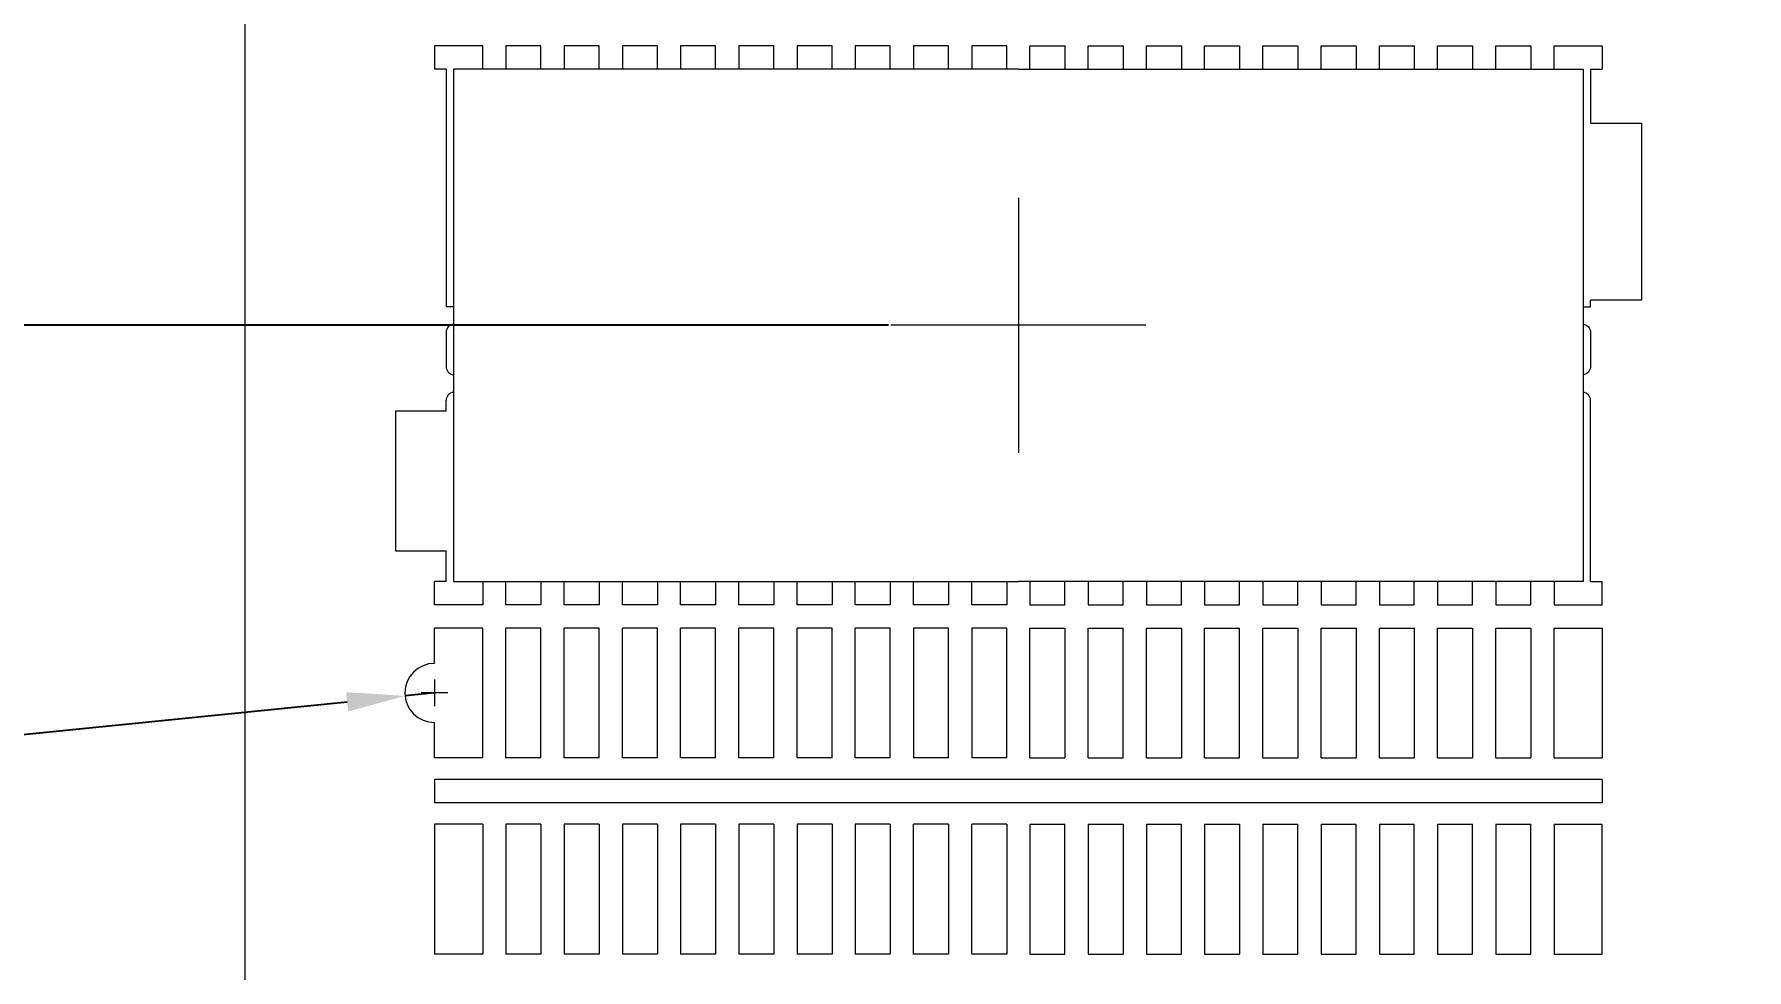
# Model space of a CAD drawing. Extents: x -683 to -626, y -6 to 110.
# Drawn here: x -666.47 to -651.77, y 17.31 to 25.34 of the extents above; entities that cross this region are included whole.
import ezdxf

# ---------------------------------------------------------------- set-up
doc = ezdxf.new("R2010")
doc.units = 0
doc.linetypes.add('CENTER', pattern=[50.8, 31.75, -6.35, 6.35, -6.35])
doc.linetypes.add('PHANTOM', pattern=[63.5, 31.75, -6.35, 6.35, -6.35, 6.35, -6.35])
doc.layers.get('Defpoints').update_dxf_attribs({"lineweight": 0})
for name, color, linetype, lineweight in [('CEN', 3, 'CENTER', 0), ('D Frame', 7, 'Continuous', 0), ('dim', 255, 'Continuous', 0), ('PKG', 6, 'PHANTOM', 9)]:
    doc.layers.add(name, color=color, linetype=linetype, lineweight=lineweight)
doc.styles.add('BZ', font='simplex.shx')
doc.dimstyles.new('St2.ZB3', dxfattribs={"dimtxt": 1.25, "dimasz": 0.05, "dimexe": 0.03, "dimexo": 0.02, "dimgap": 0.03, "dimtad": 0, "dimdec": 4, "dimzin": 0, "dimdsep": 46, "dimtxsty": 'BZ', "dimcen": 0.03, "dimclrd": 7, "dimclre": 1, "dimadec": 0, "dimazin": 0, "dimtfac": 1, "dimtdec": 4, "dimtmove": 0, "dimatfit": 3, "dimfxl": 1, "dimtolj": 1, "dimtzin": 0, "dimarcsym": 0})
doc.dimstyles.new('标注', dxfattribs={"dimtxt": 0.125, "dimasz": 0.05, "dimexe": 0.03, "dimexo": 0.02, "dimgap": 0.03, "dimtad": 1, "dimtih": 1, "dimtoh": 1, "dimdec": 4, "dimzin": 0, "dimdsep": 46, "dimtxsty": 'BZ', "dimcen": 0.03, "dimclrd": 7, "dimclre": 1, "dimadec": 0, "dimazin": 0, "dimtfac": 1, "dimtdec": 4, "dimtmove": 0, "dimatfit": 3, "dimfxl": 1, "dimtolj": 1, "dimtzin": 0, "dimarcsym": 0})

# ---------------------------------------------------------------- blocks, each defined once
blk = doc.blocks.new('*D39')
at = {"layer": 'Defpoints', "color": 0, "lineweight": 0, "transparency": 16777216}
for p in [(623.033, 388.95), (612.883, 319.15), (624.278, 319.15)]:
    blk.add_point(p, dxfattribs=at)
at = {"layer": 'dim', "color": 1, "lineweight": -2, "transparency": 16777216}
blk.add_line((624.258, 319.15), (612.883, 319.15), dxfattribs=at)
at = {"layer": 'dim', "color": 0, "transparency": 16777216, "insert": (609.162, 319.15), "char_height": 1.25, "attachment_point": 5, "style": 'BZ'}
blk.add_mtext('\\A1;69.8000', dxfattribs=at)
blk = doc.blocks.new('*D40')
at = {"layer": 'Defpoints', "color": 0, "lineweight": 0, "transparency": 16777216}
for p in [(623.033, 388.95), (612.883, 311.15), (624.278, 311.15)]:
    blk.add_point(p, dxfattribs=at)
at = {"layer": 'dim', "color": 1, "lineweight": -2, "transparency": 16777216}
blk.add_line((624.258, 311.15), (612.883, 311.15), dxfattribs=at)
at = {"layer": 'dim', "color": 0, "transparency": 16777216, "insert": (609.162, 311.15), "char_height": 1.25, "attachment_point": 5, "style": 'BZ'}
blk.add_mtext('\\A1;77.8000', dxfattribs=at)
blk = doc.blocks.new('*D43')
at = {"layer": 'Defpoints', "color": 0, "lineweight": 0, "transparency": 16777216}
for p in [(623.033, 388.95), (612.883, 305.601), (618.533, 304.533)]:
    blk.add_point(p, dxfattribs=at)
at = {"layer": 'dim', "color": 1, "lineweight": -2, "transparency": 16777216}
for p, q in [((612.983, 305.601), (612.883, 305.601)), ((613.083, 304.533), (612.983, 305.601)), ((618.513, 304.533), (613.083, 304.533))]:
    blk.add_line(p, q, dxfattribs=at)
at = {"layer": 'dim', "color": 0, "transparency": 16777216, "insert": (606.389, 305.601), "char_height": 1.25, "attachment_point": 5, "style": 'BZ'}
blk.add_mtext('\\A1;\\Fsimplex.shx|c1;\\H0.72x;±0.076 \\Fsimplex.shx|c134;\\H1.388889x;84.4170', dxfattribs=at)
blk = doc.blocks.new('*D44')
at = {"layer": 'Defpoints', "color": 0, "lineweight": 0, "transparency": 16777216}
for p in [(623.033, 388.95), (612.883, 307.05), (618.533, 307.05)]:
    blk.add_point(p, dxfattribs=at)
at = {"layer": 'dim', "color": 1, "lineweight": -2, "transparency": 16777216}
blk.add_line((618.513, 307.05), (612.883, 307.05), dxfattribs=at)
at = {"layer": 'dim', "color": 0, "transparency": 16777216, "insert": (609.281, 307.05), "char_height": 1.25, "attachment_point": 5, "style": 'BZ'}
blk.add_mtext('\\A1;81.9000', dxfattribs=at)
blk = doc.blocks.new('*D45')
at = {"layer": 'Defpoints', "color": 0, "lineweight": 0, "transparency": 16777216}
for p in [(623.033, 388.95), (612.883, 303.65), (620.062, 303.65)]:
    blk.add_point(p, dxfattribs=at)
at = {"layer": 'dim', "color": 1, "lineweight": -2, "transparency": 16777216}
blk.add_line((620.042, 303.65), (612.883, 303.65), dxfattribs=at)
at = {"layer": 'dim', "color": 0, "transparency": 16777216, "insert": (606.633, 303.65), "char_height": 1.25, "attachment_point": 5, "style": 'BZ'}
blk.add_mtext('\\A1;85.3000 REF.', dxfattribs=at)
blk = doc.blocks.new('*D50')
at = {"layer": 'Defpoints', "color": 0, "lineweight": 0, "transparency": 16777216}
for p in [(623.033, 388.95), (625.373, 304.965), (625.373, 297.012)]:
    blk.add_point(p, dxfattribs=at)
at = {"layer": 'dim', "color": 1, "lineweight": -2, "transparency": 16777216}
blk.add_line((625.373, 304.945), (625.373, 297.012), dxfattribs=at)
at = {"layer": 'dim', "color": 0, "transparency": 16777216, "insert": (625.373, 293.887), "char_height": 1.25, "attachment_point": 5, "rotation": 90, "style": 'BZ'}
blk.add_mtext('\\A1;2.3400', dxfattribs=at)
blk = doc.blocks.new('*D51')
at = {"layer": 'Defpoints', "color": 0, "lineweight": 0, "transparency": 16777216}
for p in [(623.033, 388.95), (629.373, 305.11), (629.373, 297.012)]:
    blk.add_point(p, dxfattribs=at)
at = {"layer": 'dim', "color": 1, "lineweight": -2, "transparency": 16777216}
blk.add_line((629.373, 305.09), (629.373, 297.012), dxfattribs=at)
at = {"layer": 'dim', "color": 0, "transparency": 16777216, "insert": (629.373, 293.887), "char_height": 1.25, "attachment_point": 5, "rotation": 90, "style": 'BZ'}
blk.add_mtext('\\A1;6.3400', dxfattribs=at)
blk = doc.blocks.new('*D52')
at = {"layer": 'Defpoints', "color": 0, "lineweight": 0, "transparency": 16777216}
for p in [(623.033, 388.95), (630.723, 311.366), (630.723, 297.012)]:
    blk.add_point(p, dxfattribs=at)
at = {"layer": 'dim', "color": 1, "lineweight": -2, "transparency": 16777216}
blk.add_line((630.723, 311.346), (630.723, 297.012), dxfattribs=at)
at = {"layer": 'dim', "color": 0, "transparency": 16777216, "insert": (630.723, 293.887), "char_height": 1.25, "attachment_point": 5, "rotation": 90, "style": 'BZ'}
blk.add_mtext('\\A1;7.6900', dxfattribs=at)
blk = doc.blocks.new('*D53')
at = {"layer": 'Defpoints', "color": 0, "lineweight": 0, "transparency": 16777216}
for p in [(623.033, 388.95), (633.703, 311.366), (633.703, 297.012)]:
    blk.add_point(p, dxfattribs=at)
at = {"layer": 'dim', "color": 1, "lineweight": -2, "transparency": 16777216}
blk.add_line((633.703, 311.346), (633.703, 297.012), dxfattribs=at)
at = {"layer": 'dim', "color": 0, "transparency": 16777216, "insert": (633.703, 293.41), "char_height": 1.25, "attachment_point": 5, "rotation": 90, "style": 'BZ'}
blk.add_mtext('\\A1;10.6700', dxfattribs=at)
blk = doc.blocks.new('*D54')
at = {"layer": 'Defpoints', "color": 0, "lineweight": 0, "transparency": 16777216}
for p in [(623.033, 388.95), (639.053, 304.965), (639.053, 297.012)]:
    blk.add_point(p, dxfattribs=at)
at = {"layer": 'dim', "color": 1, "lineweight": -2, "transparency": 16777216}
blk.add_line((639.053, 304.945), (639.053, 297.012), dxfattribs=at)
at = {"layer": 'dim', "color": 0, "transparency": 16777216, "insert": (639.053, 293.41), "char_height": 1.25, "attachment_point": 5, "rotation": 90, "style": 'BZ'}
blk.add_mtext('\\A1;16.0200', dxfattribs=at)
blk = doc.blocks.new('*D55')
at = {"layer": 'Defpoints', "color": 0, "lineweight": 0, "transparency": 16777216}
for p in [(623.033, 388.95), (643.053, 305.11), (643.053, 297.012)]:
    blk.add_point(p, dxfattribs=at)
at = {"layer": 'dim', "color": 1, "lineweight": -2, "transparency": 16777216}
blk.add_line((643.053, 305.09), (643.053, 297.012), dxfattribs=at)
at = {"layer": 'dim', "color": 0, "transparency": 16777216, "insert": (643.053, 293.291), "char_height": 1.25, "attachment_point": 5, "rotation": 90, "style": 'BZ'}
blk.add_mtext('\\A1;20.0200', dxfattribs=at)
blk = doc.blocks.new('*D56')
at = {"layer": 'Defpoints', "color": 0, "lineweight": 0, "transparency": 16777216}
for p in [(620.107, 315.967), (620.36, 315.992)]:
    blk.add_point(p, dxfattribs=at)
at = {"layer": 'dim', "color": 7, "lineweight": -2, "transparency": 16777216}
for p, q in [((616.625, 315.614), (619.609, 315.916)), ((620.36, 315.992), (620.107, 315.967)), ((604.036, 315.614), (616.625, 315.614))]:
    blk.add_line(p, q, dxfattribs=at)
at = {"layer": 'dim', "color": 7, "lineweight": 0, "transparency": 16777216}
blk.add_solid([(619.618, 315.833), (619.601, 315.999), (620.107, 315.967)], dxfattribs=at)
at = {"layer": 'dim', "color": 0, "transparency": 16777216, "insert": (610.315, 316.269), "char_height": 1.25, "attachment_point": 5, "style": 'BZ'}
blk.add_mtext('\\A1;R0.2540 TYP.', dxfattribs=at)
blk = doc.blocks.new('*D83')
at = {"layer": 'Defpoints', "color": 0, "lineweight": 0, "transparency": 16777216}
for p in [(623.033, 388.95), (646.093, 322.1), (649.868, 322.1)]:
    blk.add_point(p, dxfattribs=at)
at = {"layer": 'dim', "color": 1, "lineweight": -2, "transparency": 16777216}
blk.add_line((646.113, 322.1), (649.868, 322.1), dxfattribs=at)
at = {"layer": 'dim', "color": 0, "transparency": 16777216, "insert": (653.589, 322.1), "char_height": 1.25, "attachment_point": 5, "style": 'BZ'}
blk.add_mtext('\\A1;66.8500', dxfattribs=at)
blk = doc.blocks.new('*D84')
at = {"layer": 'Defpoints', "color": 0, "lineweight": 0, "transparency": 16777216}
for p in [(623.033, 388.95), (632.418, 319), (649.868, 319)]:
    blk.add_point(p, dxfattribs=at)
at = {"layer": 'dim', "color": 1, "lineweight": -2, "transparency": 16777216}
blk.add_line((632.438, 319), (649.868, 319), dxfattribs=at)
at = {"layer": 'dim', "color": 0, "transparency": 16777216, "insert": (653.589, 319), "char_height": 1.25, "attachment_point": 5, "style": 'BZ'}
blk.add_mtext('\\A1;69.9500', dxfattribs=at)
blk = doc.blocks.new('*D85')
at = {"layer": 'Defpoints', "color": 0, "lineweight": 0, "transparency": 16777216}
for p in [(623.033, 388.95), (632.418, 314.5), (649.868, 314.5)]:
    blk.add_point(p, dxfattribs=at)
at = {"layer": 'dim', "color": 1, "lineweight": -2, "transparency": 16777216}
blk.add_line((632.438, 314.5), (649.868, 314.5), dxfattribs=at)
at = {"layer": 'dim', "color": 0, "transparency": 16777216, "insert": (653.589, 314.5), "char_height": 1.25, "attachment_point": 5, "style": 'BZ'}
blk.add_mtext('\\A1;74.4500', dxfattribs=at)
blk = doc.blocks.new('*D86')
at = {"layer": 'Defpoints', "color": 0, "lineweight": 0, "transparency": 16777216}
for p in [(623.033, 388.95), (649.868, 309.318), (632.418, 308)]:
    blk.add_point(p, dxfattribs=at)
at = {"layer": 'dim', "color": 1, "lineweight": -2, "transparency": 16777216}
for p, q in [((649.668, 308), (649.768, 309.318)), ((649.768, 309.318), (649.868, 309.318)), ((632.438, 308), (649.668, 308))]:
    blk.add_line(p, q, dxfattribs=at)
at = {"layer": 'dim', "color": 0, "transparency": 16777216, "insert": (653.589, 309.318), "char_height": 1.25, "attachment_point": 5, "style": 'BZ'}
blk.add_mtext('\\A1;80.9500', dxfattribs=at)
blk = doc.blocks.new('*D87')
at = {"layer": 'Defpoints', "color": 0, "lineweight": 0, "transparency": 16777216}
for p in [(623.033, 388.95), (632.418, 311), (649.868, 311)]:
    blk.add_point(p, dxfattribs=at)
at = {"layer": 'dim', "color": 1, "lineweight": -2, "transparency": 16777216}
blk.add_line((632.438, 311), (649.868, 311), dxfattribs=at)
at = {"layer": 'dim', "color": 0, "transparency": 16777216, "insert": (653.589, 311), "char_height": 1.25, "attachment_point": 5, "style": 'BZ'}
blk.add_mtext('\\A1;77.9500', dxfattribs=at)
blk = doc.blocks.new('*D88')
at = {"layer": 'Defpoints', "color": 0, "lineweight": 0, "transparency": 16777216}
for p in [(623.033, 388.95), (646.093, 307.05), (649.868, 307.05)]:
    blk.add_point(p, dxfattribs=at)
at = {"layer": 'dim', "color": 1, "lineweight": -2, "transparency": 16777216}
blk.add_line((646.113, 307.05), (649.868, 307.05), dxfattribs=at)
at = {"layer": 'dim', "color": 0, "transparency": 16777216, "insert": (653.469, 307.05), "char_height": 1.25, "attachment_point": 5, "style": 'BZ'}
blk.add_mtext('\\A1;81.9000', dxfattribs=at)

msp = doc.modelspace()

# ---------------------------------------------------------------- linework, layer by layer
at = {"layer": 'CEN'}
for p, q in [((-658.02085, 23.93944), (-658.02085, 21.74869)), ((-656.92547, 22.84406), (-659.11622, 22.84406)), ((-663.03435, 19.80156), (-663.03435, 19.57156)), ((-662.91935, 19.68656), (-663.14935, 19.68656))]:
    msp.add_line(p, q, dxfattribs=at)
at = {"layer": 'D Frame'}
for p, q in [((-663.03435, 25.24406), (-663.03435, 25.04406)), ((-662.62085, 25.24406), (-663.03435, 25.24406)), ((-662.62085, 25.04406), (-662.62085, 25.24406)), ((-662.12085, 25.24406), (-662.42085, 25.24406)), ((-662.42085, 25.24406), (-662.42085, 25.04406)), ((-662.12085, 25.04406), (-662.12085, 25.24406)), ((-661.62085, 25.24406), (-661.92085, 25.24406)), ((-661.92085, 25.24406), (-661.92085, 25.04406)), ((-661.62085, 25.04406), (-661.62085, 25.24406)), ((-661.12085, 25.24406), (-661.42085, 25.24406)), ((-661.42085, 25.24406), (-661.42085, 25.04406)), ((-661.12085, 25.04406), (-661.12085, 25.24406)), ((-660.62085, 25.24406), (-660.92085, 25.24406)), ((-660.92085, 25.24406), (-660.92085, 25.04406)), ((-660.62085, 25.04406), (-660.62085, 25.24406)), ((-660.12085, 25.24406), (-660.42085, 25.24406)), ((-660.42085, 25.24406), (-660.42085, 25.04406)), ((-660.12085, 25.04406), (-660.12085, 25.24406)), ((-659.62085, 25.24406), (-659.92085, 25.24406)), ((-659.92085, 25.24406), (-659.92085, 25.04406)), ((-659.62085, 25.04406), (-659.62085, 25.24406)), ((-659.12085, 25.24406), (-659.42085, 25.24406)), ((-659.42085, 25.24406), (-659.42085, 25.04406)), ((-659.12085, 25.04406), (-659.12085, 25.24406)), ((-658.62085, 25.24406), (-658.92085, 25.24406)), ((-658.92085, 25.24406), (-658.92085, 25.04406)), ((-658.62085, 25.04406), (-658.62085, 25.24406)), ((-658.12085, 25.24406), (-658.42085, 25.24406)), ((-658.42085, 25.24406), (-658.42085, 25.04406)), ((-658.12085, 25.04406), (-658.12085, 25.24406)), ((-657.92085, 25.04406), (-657.92085, 25.24406)), ((-657.92085, 25.24406), (-657.62085, 25.24406)), ((-657.62085, 25.24406), (-657.62085, 25.04406)), ((-657.42085, 25.04406), (-657.42085, 25.24406)), ((-657.42085, 25.24406), (-657.12085, 25.24406)), ((-657.12085, 25.24406), (-657.12085, 25.04406)), ((-656.92085, 25.04406), (-656.92085, 25.24406)), ((-656.92085, 25.24406), (-656.62085, 25.24406)), ((-656.62085, 25.24406), (-656.62085, 25.04406)), ((-656.42085, 25.04406), (-656.42085, 25.24406)), ((-656.42085, 25.24406), (-656.12085, 25.24406)), ((-656.12085, 25.24406), (-656.12085, 25.04406)), ((-655.92085, 25.04406), (-655.92085, 25.24406)), ((-655.92085, 25.24406), (-655.62085, 25.24406)), ((-655.62085, 25.24406), (-655.62085, 25.04406)), ((-655.42085, 25.04406), (-655.42085, 25.24406)), ((-655.42085, 25.24406), (-655.12085, 25.24406)), ((-655.12085, 25.24406), (-655.12085, 25.04406)), ((-654.92085, 25.04406), (-654.92085, 25.24406)), ((-654.92085, 25.24406), (-654.62085, 25.24406)), ((-654.62085, 25.24406), (-654.62085, 25.04406)), ((-654.42085, 25.04406), (-654.42085, 25.24406)), ((-654.42085, 25.24406), (-654.12085, 25.24406)), ((-654.12085, 25.24406), (-654.12085, 25.04406)), ((-653.92085, 25.04406), (-653.92085, 25.24406)), ((-653.92085, 25.24406), (-653.62085, 25.24406)), ((-653.62085, 25.24406), (-653.62085, 25.04406)), ((-653.42085, 25.04406), (-653.42085, 25.24406)), ((-653.42085, 25.24406), (-653.00735, 25.24406)), ((-653.00735, 25.24406), (-653.00735, 25.04406)), ((-662.93435, 25.04406), (-663.03435, 25.04406)), ((-662.93435, 25.04406), (-662.93435, 23.00406)), ((-653.10735, 25.04406), (-653.00735, 25.04406)), ((-653.10735, 25.04406), (-653.10735, 24.58006)), ((-653.10735, 24.58006), (-652.67085, 24.58006)), ((-652.67085, 24.58006), (-652.67085, 23.06006)), ((-662.87085, 23.00406), (-662.93435, 23.00406)), ((-653.17085, 23.00406), (-653.10735, 23.00406)), ((-653.10735, 23.00406), (-653.10735, 23.06006)), ((-652.67085, 23.06006), (-653.10735, 23.06006)), ((-662.93435, 22.10806), (-663.37085, 22.10806)), ((-663.37085, 22.10806), (-663.37085, 20.90806)), ((-662.93435, 22.10806), (-662.93435, 22.19906)), ((-653.10735, 20.64406), (-653.10735, 22.19906)), ((-663.37085, 20.90806), (-662.93435, 20.90806)), ((-662.93435, 20.64406), (-662.93435, 20.90806)), ((-662.93435, 20.64406), (-663.03435, 20.64406)), ((-663.03435, 20.44406), (-663.03435, 20.64406)), ((-662.62085, 20.64406), (-662.62085, 20.44406)), ((-662.42085, 20.44406), (-662.42085, 20.64406)), ((-662.12085, 20.64406), (-662.12085, 20.44406)), ((-661.92085, 20.44406), (-661.92085, 20.64406)), ((-661.62085, 20.64406), (-661.62085, 20.44406)), ((-661.42085, 20.44406), (-661.42085, 20.64406)), ((-661.12085, 20.64406), (-661.12085, 20.44406)), ((-660.92085, 20.44406), (-660.92085, 20.64406)), ((-660.62085, 20.64406), (-660.62085, 20.44406)), ((-660.42085, 20.44406), (-660.42085, 20.64406)), ((-660.12085, 20.64406), (-660.12085, 20.44406)), ((-659.92085, 20.44406), (-659.92085, 20.64406)), ((-659.62085, 20.64406), (-659.62085, 20.44406)), ((-659.42085, 20.44406), (-659.42085, 20.64406)), ((-659.12085, 20.64406), (-659.12085, 20.44406)), ((-658.92085, 20.44406), (-658.92085, 20.64406)), ((-658.62085, 20.64406), (-658.62085, 20.44406)), ((-658.42085, 20.44406), (-658.42085, 20.64406)), ((-658.12085, 20.64406), (-658.12085, 20.44406)), ((-657.92085, 20.64406), (-657.92085, 20.44406)), ((-657.62085, 20.44406), (-657.62085, 20.64406)), ((-657.42085, 20.64406), (-657.42085, 20.44406)), ((-657.12085, 20.44406), (-657.12085, 20.64406)), ((-656.92085, 20.64406), (-656.92085, 20.44406)), ((-656.62085, 20.44406), (-656.62085, 20.64406)), ((-656.42085, 20.64406), (-656.42085, 20.44406)), ((-656.12085, 20.44406), (-656.12085, 20.64406)), ((-655.92085, 20.64406), (-655.92085, 20.44406)), ((-655.62085, 20.44406), (-655.62085, 20.64406)), ((-655.42085, 20.64406), (-655.42085, 20.44406)), ((-655.12085, 20.44406), (-655.12085, 20.64406)), ((-654.92085, 20.64406), (-654.92085, 20.44406)), ((-654.62085, 20.44406), (-654.62085, 20.64406)), ((-654.42085, 20.64406), (-654.42085, 20.44406)), ((-654.12085, 20.44406), (-654.12085, 20.64406)), ((-653.92085, 20.64406), (-653.92085, 20.44406)), ((-653.62085, 20.44406), (-653.62085, 20.64406)), ((-653.42085, 20.64406), (-653.42085, 20.44406)), ((-653.10735, 20.64406), (-653.00735, 20.64406)), ((-653.00735, 20.44406), (-653.00735, 20.64406)), ((-662.62085, 20.44406), (-663.03435, 20.44406)), ((-662.12085, 20.44406), (-662.42085, 20.44406)), ((-661.62085, 20.44406), (-661.92085, 20.44406)), ((-661.12085, 20.44406), (-661.42085, 20.44406)), ((-660.62085, 20.44406), (-660.92085, 20.44406)), ((-660.12085, 20.44406), (-660.42085, 20.44406)), ((-659.62085, 20.44406), (-659.92085, 20.44406)), ((-659.12085, 20.44406), (-659.42085, 20.44406)), ((-658.62085, 20.44406), (-658.92085, 20.44406)), ((-658.12085, 20.44406), (-658.42085, 20.44406)), ((-657.92085, 20.44406), (-657.62085, 20.44406)), ((-657.42085, 20.44406), (-657.12085, 20.44406)), ((-656.92085, 20.44406), (-656.62085, 20.44406)), ((-656.42085, 20.44406), (-656.12085, 20.44406)), ((-655.92085, 20.44406), (-655.62085, 20.44406)), ((-655.42085, 20.44406), (-655.12085, 20.44406)), ((-654.92085, 20.44406), (-654.62085, 20.44406)), ((-654.42085, 20.44406), (-654.12085, 20.44406)), ((-653.92085, 20.44406), (-653.62085, 20.44406)), ((-653.42085, 20.44406), (-653.00735, 20.44406)), ((-662.62085, 20.24406), (-663.03435, 20.24406)), ((-663.03435, 19.94056), (-663.03435, 20.24406)), ((-662.62085, 19.12906), (-662.62085, 20.24406)), ((-662.12085, 20.24406), (-662.42085, 20.24406)), ((-662.42085, 19.12906), (-662.42085, 20.24406)), ((-662.12085, 19.12906), (-662.12085, 20.24406)), ((-661.62085, 20.24406), (-661.92085, 20.24406)), ((-661.92085, 19.12906), (-661.92085, 20.24406)), ((-661.62085, 19.12906), (-661.62085, 20.24406)), ((-661.12085, 20.24406), (-661.42085, 20.24406)), ((-661.42085, 19.12906), (-661.42085, 20.24406)), ((-661.12085, 19.12906), (-661.12085, 20.24406)), ((-660.62085, 20.24406), (-660.92085, 20.24406)), ((-660.92085, 19.12906), (-660.92085, 20.24406)), ((-660.62085, 19.12906), (-660.62085, 20.24406)), ((-660.12085, 20.24406), (-660.42085, 20.24406)), ((-660.42085, 19.12906), (-660.42085, 20.24406)), ((-660.12085, 19.12906), (-660.12085, 20.24406)), ((-659.62085, 20.24406), (-659.92085, 20.24406)), ((-659.92085, 19.12906), (-659.92085, 20.24406)), ((-659.62085, 19.12906), (-659.62085, 20.24406)), ((-659.12085, 20.24406), (-659.42085, 20.24406)), ((-659.42085, 19.12906), (-659.42085, 20.24406)), ((-659.12085, 19.12906), (-659.12085, 20.24406)), ((-658.62085, 20.24406), (-658.92085, 20.24406)), ((-658.92085, 20.24406), (-658.92085, 19.12906)), ((-658.62085, 19.12906), (-658.62085, 20.24406)), ((-658.12085, 20.24406), (-658.42085, 20.24406)), ((-658.42085, 20.24406), (-658.42085, 19.12906)), ((-658.12085, 19.12906), (-658.12085, 20.24406)), ((-657.92085, 20.24406), (-657.62085, 20.24406)), ((-657.92085, 19.12906), (-657.92085, 20.24406)), ((-657.62085, 20.24406), (-657.62085, 19.12906)), ((-657.42085, 20.24406), (-657.12085, 20.24406)), ((-657.42085, 19.12906), (-657.42085, 20.24406)), ((-657.12085, 19.12906), (-657.12085, 20.24406)), ((-656.92085, 20.24406), (-656.62085, 20.24406)), ((-656.92085, 19.12906), (-656.92085, 20.24406)), ((-656.62085, 20.24406), (-656.62085, 19.12906)), ((-656.42085, 20.24406), (-656.12085, 20.24406)), ((-656.42085, 19.12906), (-656.42085, 20.24406)), ((-656.12085, 19.12906), (-656.12085, 20.24406)), ((-655.92085, 20.24406), (-655.62085, 20.24406)), ((-655.92085, 19.12906), (-655.92085, 20.24406)), ((-655.62085, 20.24406), (-655.62085, 19.12906)), ((-655.42085, 20.24406), (-655.12085, 20.24406)), ((-655.42085, 19.12906), (-655.42085, 20.24406)), ((-655.12085, 20.24406), (-655.12085, 19.12906)), ((-654.92085, 20.24406), (-654.62085, 20.24406)), ((-654.92085, 19.12906), (-654.92085, 20.24406)), ((-654.62085, 20.24406), (-654.62085, 19.12906)), ((-654.42085, 20.24406), (-654.12085, 20.24406)), ((-654.42085, 19.12906), (-654.42085, 20.24406)), ((-654.12085, 20.24406), (-654.12085, 19.12906)), ((-653.92085, 20.24406), (-653.62085, 20.24406)), ((-653.92085, 19.12906), (-653.92085, 20.24406)), ((-653.62085, 20.24406), (-653.62085, 19.12906)), ((-653.42085, 20.24406), (-653.00735, 20.24406)), ((-653.42085, 19.12906), (-653.42085, 20.24406)), ((-653.00735, 20.24406), (-653.00735, 19.12906)), ((-663.03435, 19.12906), (-663.03435, 19.43256)), ((-662.62085, 19.12906), (-663.03435, 19.12906)), ((-662.12085, 19.12906), (-662.42085, 19.12906)), ((-661.62085, 19.12906), (-661.92085, 19.12906)), ((-661.12085, 19.12906), (-661.42085, 19.12906)), ((-660.62085, 19.12906), (-660.92085, 19.12906)), ((-660.12085, 19.12906), (-660.42085, 19.12906)), ((-659.62085, 19.12906), (-659.92085, 19.12906)), ((-659.12085, 19.12906), (-659.42085, 19.12906)), ((-658.62085, 19.12906), (-658.92085, 19.12906)), ((-658.12085, 19.12906), (-658.42085, 19.12906)), ((-657.92085, 19.12906), (-657.62085, 19.12906)), ((-657.42085, 19.12906), (-657.12085, 19.12906)), ((-656.92085, 19.12906), (-656.62085, 19.12906)), ((-656.42085, 19.12906), (-656.12085, 19.12906)), ((-655.92085, 19.12906), (-655.62085, 19.12906)), ((-655.42085, 19.12906), (-655.12085, 19.12906)), ((-654.92085, 19.12906), (-654.62085, 19.12906)), ((-654.42085, 19.12906), (-654.12085, 19.12906)), ((-653.92085, 19.12906), (-653.62085, 19.12906)), ((-653.42085, 19.12906), (-653.00735, 19.12906)), ((-653.00735, 18.94406), (-663.03435, 18.94406)), ((-663.03435, 18.94406), (-663.03435, 18.74406)), ((-653.00735, 18.94406), (-653.00735, 18.74406)), ((-653.00735, 18.74406), (-663.03435, 18.74406)), ((-662.62085, 18.55906), (-663.03435, 18.55906)), ((-663.03435, 18.55906), (-663.03435, 17.44406)), ((-662.62085, 18.55906), (-662.62085, 17.44406)), ((-662.12085, 18.55906), (-662.42085, 18.55906)), ((-662.42085, 18.55906), (-662.42085, 17.44406)), ((-662.12085, 18.55906), (-662.12085, 17.44406)), ((-661.62085, 18.55906), (-661.92085, 18.55906)), ((-661.92085, 18.55906), (-661.92085, 17.44406)), ((-661.62085, 18.55906), (-661.62085, 17.44406)), ((-661.12085, 18.55906), (-661.42085, 18.55906)), ((-661.42085, 18.55906), (-661.42085, 17.44406)), ((-661.12085, 18.55906), (-661.12085, 17.44406)), ((-660.62085, 18.55906), (-660.92085, 18.55906)), ((-660.92085, 18.55906), (-660.92085, 17.44406)), ((-660.62085, 18.55906), (-660.62085, 17.44406)), ((-660.12085, 18.55906), (-660.42085, 18.55906)), ((-660.42085, 18.55906), (-660.42085, 17.44406)), ((-660.12085, 18.55906), (-660.12085, 17.44406)), ((-659.62085, 18.55906), (-659.92085, 18.55906)), ((-659.92085, 18.55906), (-659.92085, 17.44406)), ((-659.62085, 18.55906), (-659.62085, 17.44406)), ((-659.12085, 18.55906), (-659.42085, 18.55906)), ((-659.42085, 18.55906), (-659.42085, 17.44406)), ((-659.12085, 18.55906), (-659.12085, 17.44406)), ((-658.62085, 18.55906), (-658.92085, 18.55906)), ((-658.92085, 17.44406), (-658.92085, 18.55906)), ((-658.62085, 18.55906), (-658.62085, 17.44406)), ((-658.12085, 18.55906), (-658.42085, 18.55906)), ((-658.42085, 17.44406), (-658.42085, 18.55906)), ((-658.12085, 18.55906), (-658.12085, 17.44406)), ((-657.92085, 18.55906), (-657.62085, 18.55906)), ((-657.92085, 18.55906), (-657.92085, 17.44406)), ((-657.62085, 17.44406), (-657.62085, 18.55906)), ((-657.42085, 18.55906), (-657.12085, 18.55906)), ((-657.42085, 18.55906), (-657.42085, 17.44406)), ((-657.12085, 18.55906), (-657.12085, 17.44406)), ((-656.92085, 18.55906), (-656.62085, 18.55906)), ((-656.92085, 18.55906), (-656.92085, 17.44406)), ((-656.62085, 17.44406), (-656.62085, 18.55906)), ((-656.42085, 18.55906), (-656.12085, 18.55906)), ((-656.42085, 18.55906), (-656.42085, 17.44406)), ((-656.12085, 18.55906), (-656.12085, 17.44406)), ((-655.92085, 18.55906), (-655.62085, 18.55906)), ((-655.92085, 18.55906), (-655.92085, 17.44406)), ((-655.62085, 17.44406), (-655.62085, 18.55906)), ((-655.42085, 18.55906), (-655.12085, 18.55906)), ((-655.42085, 18.55906), (-655.42085, 17.44406)), ((-655.12085, 17.44406), (-655.12085, 18.55906)), ((-654.92085, 18.55906), (-654.62085, 18.55906)), ((-654.92085, 18.55906), (-654.92085, 17.44406)), ((-654.62085, 17.44406), (-654.62085, 18.55906)), ((-654.42085, 18.55906), (-654.12085, 18.55906)), ((-654.42085, 18.55906), (-654.42085, 17.44406)), ((-654.12085, 17.44406), (-654.12085, 18.55906)), ((-653.92085, 18.55906), (-653.62085, 18.55906)), ((-653.92085, 18.55906), (-653.92085, 17.44406)), ((-653.62085, 17.44406), (-653.62085, 18.55906)), ((-653.42085, 18.55906), (-653.00735, 18.55906)), ((-653.42085, 18.55906), (-653.42085, 17.44406)), ((-653.00735, 17.44406), (-653.00735, 18.55906)), ((-662.62085, 17.44406), (-663.03435, 17.44406)), ((-662.12085, 17.44406), (-662.42085, 17.44406)), ((-661.62085, 17.44406), (-661.92085, 17.44406)), ((-661.12085, 17.44406), (-661.42085, 17.44406)), ((-660.62085, 17.44406), (-660.92085, 17.44406)), ((-660.12085, 17.44406), (-660.42085, 17.44406)), ((-659.62085, 17.44406), (-659.92085, 17.44406)), ((-659.12085, 17.44406), (-659.42085, 17.44406)), ((-658.62085, 17.44406), (-658.92085, 17.44406)), ((-658.12085, 17.44406), (-658.42085, 17.44406)), ((-657.92085, 17.44406), (-657.62085, 17.44406)), ((-657.42085, 17.44406), (-657.12085, 17.44406)), ((-656.92085, 17.44406), (-656.62085, 17.44406)), ((-656.42085, 17.44406), (-656.12085, 17.44406)), ((-655.92085, 17.44406), (-655.62085, 17.44406)), ((-655.42085, 17.44406), (-655.12085, 17.44406)), ((-654.92085, 17.44406), (-654.62085, 17.44406)), ((-654.42085, 17.44406), (-654.12085, 17.44406)), ((-653.92085, 17.44406), (-653.62085, 17.44406)), ((-653.42085, 17.44406), (-653.00735, 17.44406))]:
    msp.add_line(p, q, dxfattribs=at)
for points in [[(-662.87085, 22.85376, 0.38723206), (-662.93435, 22.78406), (-662.93435, 22.48906, 0.38723206), (-662.87085, 22.41936, 0.38723206)], [(-653.17085, 22.85376, -0.38723206), (-653.10735, 22.78406), (-653.10735, 22.48906, -0.38723206), (-653.17085, 22.41936, -0.38723206)]]:
    msp.add_lwpolyline(points, format="xyb", dxfattribs=at)
at = {"layer": 'D Frame', "linetype": 'Continuous'}
msp.add_polyline3d([(-664.86085, 10.74406, 0), (-664.66085, 10.74406, 0), (-664.66085, 25.79406, 0), (-664.86085, 25.79406, 0)], dxfattribs=at)
at = {"layer": 'D Frame'}
for centre, radius, start, end in [((-662.86435, 22.19906), 0.07, 95.327998, 180), ((-653.17735, 22.19906), 0.07, 0, 84.672002), ((-663.03435, 19.68656), 0.254, 90, 270)]:
    msp.add_arc(centre, radius, start, end, dxfattribs=at)
at = {"layer": 'PKG', "ltscale": 20}
for points in [[(-658.02085, 25.04406), (-662.87085, 25.04406), (-662.87085, 20.64406), (-658.02085, 20.64406)], [(-658.02085, 25.04406), (-653.17085, 25.04406), (-653.17085, 20.64406), (-658.02085, 20.64406)]]:
    msp.add_lwpolyline(points, dxfattribs=at)

# ---------------------------------------------------------------- dimensions: what is measured, and where the dimension line sits
at = {"layer": 'dim', "color": 7}
for feature_location, offset, text, picture, middle in [((-664.86089, 8.22704), (-5.65028, 1.06794), '\\Fsimplex.shx|c1;\\H0.72x;±0.076 \\Fsimplex.shx|c134;\\H1.388889x;<>', '*D43', (-677.00545, 9.29499)), ((-663.33152, 7.34406), (-7.17965, 0), '<> REF.', '*D45', (-676.76141, 7.34406))]:
    dim = msp.add_ordinate_dim(feature_location=feature_location, offset=offset, dtype=0, origin=(-660.36085, 92.64406), text=text, dimstyle='St2.ZB3', override={"dimtxsty": 'BZ'}, dxfattribs=at)
    dim.commit()
    dim.dimension.update_dxf_attribs({"geometry": picture, "text_midpoint": middle, "insert": (-1283.39399, -296.30581)})
for feature_location, offset, dtype, picture, middle in [((-659.11622, 14.84406), (-11.39495, 0), 0, '*D40', (-674.23164, 14.84406)), ((-659.11622, 22.84406), (-11.39495, 0), 0, '*D39', (-674.23164, 22.84406)), ((-664.86085, 10.74406), (-5.65032, 0), 0, '*D44', (-674.1126, 10.74406)), ((-658.02085, 8.65881), (0, -7.95279), 1, '*D50', (-658.02085, -2.41922)), ((-654.02085, 8.8043), (0, -8.09828), 1, '*D51', (-654.02085, -2.41922)), ((-652.67085, 15.06006), (0, -14.35405), 1, '*D52', (-652.67085, -2.41922)), ((-649.69085, 15.06006), (0, -14.35405), 1, '*D53', (-649.69085, -2.89542)), ((-644.34085, 8.65881), (0, -7.95279), 1, '*D54', (-644.34085, -2.89542)), ((-640.34085, 8.8043), (0, -8.09828), 1, '*D55', (-640.34085, -3.01446)), ((-637.30085, 25.79406), (3.7749, 0), 0, '*D83', (-629.80547, 25.79406)), ((-650.976, 22.69406), (17.45006, 0), 0, '*D84', (-629.80547, 22.69406)), ((-650.976, 18.19406), (17.45006, 0), 0, '*D85', (-629.80547, 18.19406)), ((-650.976, 11.69406), (17.45006, 1.31772), 0, '*D86', (-629.80547, 13.01178)), ((-650.976, 14.69406), (17.45006, 0), 0, '*D87', (-629.80547, 14.69406)), ((-637.30085, 10.74406), (3.7749, 0), 0, '*D88', (-629.92451, 10.74406))]:
    dim = msp.add_ordinate_dim(feature_location=feature_location, offset=offset, dtype=dtype, origin=(-660.36085, 92.64406), dimstyle='St2.ZB3', dxfattribs=at)
    dim.commit()
    dim.dimension.update_dxf_attribs({"geometry": picture, "text_midpoint": middle, "insert": (-1283.39399, -296.30581)})
dim = msp.add_radius_dim(center=(-663.03435, 19.68656), mpoint=(-663.28705, 19.66094), text='<> TYP.', dimstyle='标注', override={"dimtxt": 1.25, "dimasz": 0.5, "dimtxsty": 'BZ'}, dxfattribs=at)
dim.commit()
dim.dimension.update_dxf_attribs({"geometry": '*D56', "text_midpoint": (-666.76889, 19.30798), "dimtype": 132, "insert": (-1283.39399, -296.30581)})

doc.saveas('drawing.dxf')
